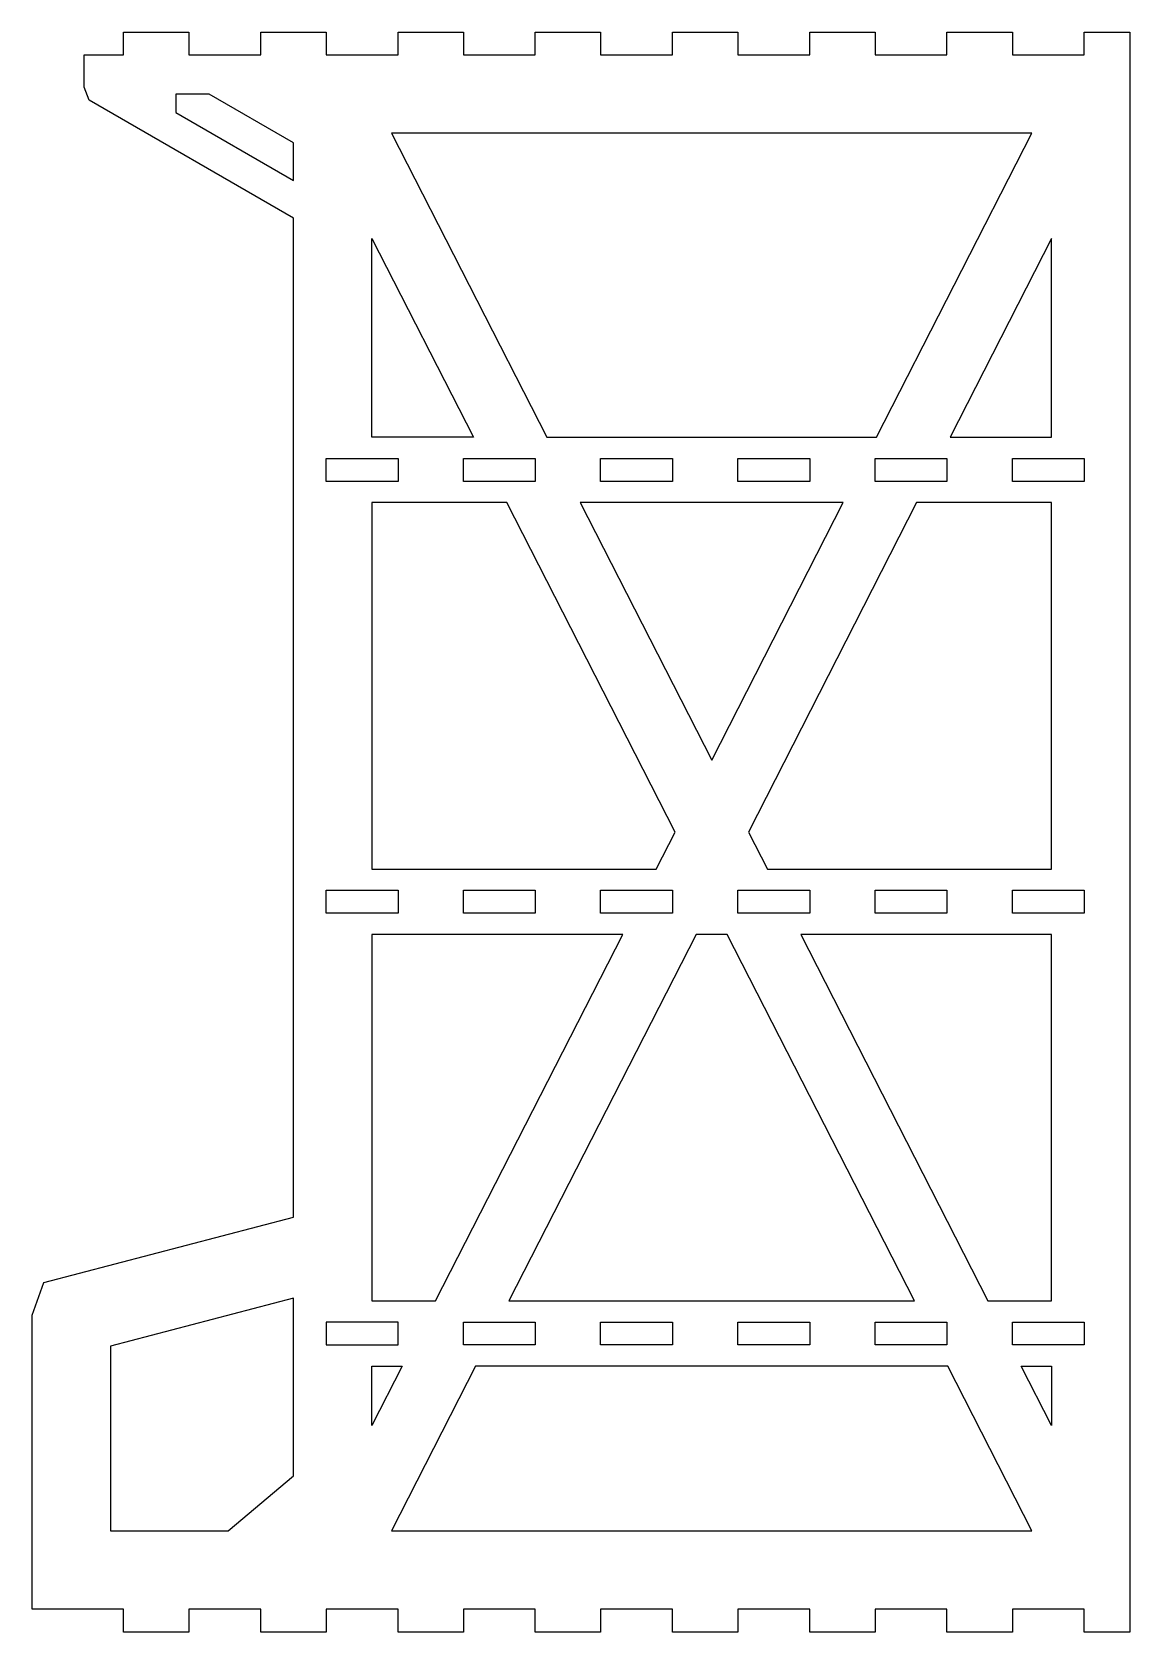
# Model space of a CAD drawing. Extents: x -167 to 1, y -122 to 122.
import ezdxf

# ---------------------------------------------------------------- set-up
doc = ezdxf.new("R2010")
doc.units = 0
doc.layers.add('1', color=7, linetype='CONTINUOUS')

msp = doc.modelspace()

# ---------------------------------------------------------------- linework, layer by layer
at = {"layer": '1', "color": 163, "linetype": 'CONTINUOUS'}
for p, q in [((-153, 122.475), (-143, 122.475)), ((-153, 118.975), (-153, 122.475)), ((-143, 122.475), (-143, 118.975)), ((-132, 118.975), (-132, 122.475)), ((-132, 122.475), (-122, 122.475)), ((-122, 122.475), (-122, 118.975)), ((-111, 118.975), (-111, 122.475)), ((-111, 122.475), (-101, 122.475)), ((-101, 122.475), (-101, 118.975)), ((-90, 118.975), (-90, 122.475)), ((-90, 122.475), (-80, 122.475)), ((-80, 122.475), (-80, 118.975)), ((-69, 122.475), (-59, 122.475)), ((-69, 118.975), (-69, 122.475)), ((-59, 122.475), (-59, 118.975)), ((-48, 122.475), (-38, 122.475)), ((-48, 118.975), (-48, 122.475)), ((-38, 122.475), (-38, 118.975)), ((-27, 118.975), (-27, 122.475)), ((-27, 122.475), (-17, 122.475)), ((-17, 122.475), (-17, 118.975)), ((-6, 122.475), (1, 122.475)), ((-6, 118.975), (-6, 122.475)), ((1, 122.475), (1, -122.475)), ((-159, 114.029932), (-159, 118.975)), ((-159, 118.975), (-153, 118.975)), ((-143, 118.975), (-132, 118.975)), ((-122, 118.975), (-111, 118.975)), ((-101, 118.975), (-90, 118.975)), ((-80, 118.975), (-69, 118.975)), ((-59, 118.975), (-48, 118.975)), ((-38, 118.975), (-27, 118.975)), ((-17, 118.975), (-6, 118.975)), ((-158.27206, 112.029932), (-159, 114.029932)), ((-127, 93.975), (-158.27206, 112.029932)), ((-127, -58.975), (-127, 93.975)), ((-165.180149, -68.975), (-127, -58.975)), ((-167, -73.975), (-165.180149, -68.975)), ((-167, -118.975), (-167, -73.975)), ((-153, -118.975), (-167, -118.975)), ((-153, -122.475), (-153, -118.975)), ((-143, -118.975), (-143, -122.475)), ((-132, -118.975), (-143, -118.975)), ((-132, -122.475), (-132, -118.975)), ((-111, -118.975), (-122, -118.975)), ((-122, -118.975), (-122, -122.475)), ((-111, -122.475), (-111, -118.975)), ((-90, -118.975), (-101, -118.975)), ((-101, -118.975), (-101, -122.475)), ((-90, -122.475), (-90, -118.975)), ((-69, -118.975), (-80, -118.975)), ((-80, -118.975), (-80, -122.475)), ((-69, -122.475), (-69, -118.975)), ((-48, -118.975), (-59, -118.975)), ((-59, -118.975), (-59, -122.475)), ((-48, -122.475), (-48, -118.975)), ((-38, -118.975), (-38, -122.475)), ((-27, -118.975), (-38, -118.975)), ((-27, -122.475), (-27, -118.975)), ((-6, -118.975), (-17, -118.975)), ((-17, -118.975), (-17, -122.475)), ((-6, -122.475), (-6, -118.975)), ((-143, -122.475), (-153, -122.475)), ((-122, -122.475), (-132, -122.475)), ((-101, -122.475), (-111, -122.475)), ((-80, -122.475), (-90, -122.475)), ((-59, -122.475), (-69, -122.475)), ((-38, -122.475), (-48, -122.475)), ((-17, -122.475), (-27, -122.475)), ((1, -122.475), (-6, -122.475))]:
    msp.add_line(p, q, dxfattribs=at)
at = {"layer": '1', "color": 150, "linetype": 'CONTINUOUS'}
for p, q in [((-139.908965, 112.975), (-145, 112.975)), ((-145, 112.975), (-145, 110.140808)), ((-127, 105.522005), (-139.908965, 112.975)), ((-145, 110.140808), (-127, 99.748503)), ((-127, 99.748503), (-127, 105.522005)), ((-112, 106.975), (-88.234843, 60.425)), ((-14, 106.975), (-112, 106.975)), ((-37.765157, 60.425), (-14, 106.975)), ((-115, 60.425), (-115, 90.858748)), ((-115, 90.858748), (-99.462668, 60.425)), ((-11, 90.858748), (-26.537332, 60.425)), ((-11, 60.425), (-11, 90.858748)), ((-99.462668, 60.425), (-115, 60.425)), ((-88.234843, 60.425), (-37.765157, 60.425)), ((-26.537332, 60.425), (-11, 60.425)), ((-122, 53.675), (-122, 57.175)), ((-122, 57.175), (-111, 57.175)), ((-111, 57.175), (-111, 53.675)), ((-101, 53.675), (-101, 57.175)), ((-101, 57.175), (-90, 57.175)), ((-90, 57.175), (-90, 53.675)), ((-80, 53.675), (-80, 57.175)), ((-80, 57.175), (-69, 57.175)), ((-69, 57.175), (-69, 53.675)), ((-59, 57.175), (-48, 57.175)), ((-59, 53.675), (-59, 57.175)), ((-48, 57.175), (-48, 53.675)), ((-38, 57.175), (-27, 57.175)), ((-38, 53.675), (-38, 57.175)), ((-27, 57.175), (-27, 53.675)), ((-17, 53.675), (-17, 57.175)), ((-17, 57.175), (-6, 57.175)), ((-6, 57.175), (-6, 53.675)), ((-111, 53.675), (-122, 53.675)), ((-90, 53.675), (-101, 53.675)), ((-69, 53.675), (-80, 53.675)), ((-48, 53.675), (-59, 53.675)), ((-27, 53.675), (-38, 53.675)), ((-6, 53.675), (-17, 53.675)), ((-94.357372, 50.425), (-115, 50.425)), ((-115, 50.425), (-115, -5.675)), ((-68.613913, 0), (-94.357372, 50.425)), ((-83.129547, 50.425), (-63, 10.996251)), ((-42.870453, 50.425), (-83.129547, 50.425)), ((-63, 10.996251), (-42.870453, 50.425)), ((-31.642628, 50.425), (-57.386087, 0)), ((-11, 50.425), (-31.642628, 50.425)), ((-11, -5.675), (-11, 50.425)), ((-71.511168, -5.675), (-68.613913, 0)), ((-57.386087, 0), (-54.488832, -5.675)), ((-115, -5.675), (-71.511168, -5.675)), ((-54.488832, -5.675), (-11, -5.675)), ((-122, -12.425), (-122, -8.925)), ((-122, -8.925), (-111, -8.925)), ((-111, -8.925), (-111, -12.425)), ((-101, -8.925), (-90, -8.925)), ((-101, -12.425), (-101, -8.925)), ((-90, -8.925), (-90, -12.425)), ((-80, -12.425), (-80, -8.925)), ((-80, -8.925), (-69, -8.925)), ((-69, -8.925), (-69, -12.425)), ((-59, -8.925), (-48, -8.925)), ((-59, -12.425), (-59, -8.925)), ((-48, -8.925), (-48, -12.425)), ((-38, -8.925), (-27, -8.925)), ((-38, -12.425), (-38, -8.925)), ((-27, -8.925), (-27, -12.425)), ((-17, -12.425), (-17, -8.925)), ((-17, -8.925), (-6, -8.925)), ((-6, -8.925), (-6, -12.425)), ((-111, -12.425), (-122, -12.425)), ((-90, -12.425), (-101, -12.425)), ((-69, -12.425), (-80, -12.425)), ((-48, -12.425), (-59, -12.425)), ((-27, -12.425), (-38, -12.425)), ((-6, -12.425), (-17, -12.425)), ((-76.616465, -15.675), (-115, -15.675)), ((-115, -15.675), (-115, -71.775)), ((-105.25718, -71.775), (-76.616465, -15.675)), ((-65.38864, -15.675), (-94.029355, -71.775)), ((-60.61136, -15.675), (-65.38864, -15.675)), ((-31.970645, -71.775), (-60.61136, -15.675)), ((-11, -15.675), (-49.383535, -15.675)), ((-49.383535, -15.675), (-20.74282, -71.775)), ((-11, -71.775), (-11, -15.675)), ((-127, -71.379774), (-155, -78.713428)), ((-127, -98.584004), (-127, -71.379774)), ((-115, -71.775), (-105.25718, -71.775)), ((-94.029355, -71.775), (-31.970645, -71.775)), ((-20.74282, -71.775), (-11, -71.775)), ((-111, -75.025), (-122, -75.025)), ((-122, -75.025), (-122, -78.525)), ((-111, -78.525), (-111, -75.025)), ((-101, -78.525), (-101, -75.025)), ((-101, -75.025), (-90, -75.025)), ((-90, -75.025), (-90, -78.525)), ((-80, -78.525), (-80, -75.025)), ((-80, -75.025), (-69, -75.025)), ((-69, -75.025), (-69, -78.525)), ((-59, -78.525), (-59, -75.025)), ((-59, -75.025), (-48, -75.025)), ((-48, -75.025), (-48, -78.525)), ((-38, -78.525), (-38, -75.025)), ((-38, -75.025), (-27, -75.025)), ((-27, -75.025), (-27, -78.525)), ((-17, -78.525), (-17, -75.025)), ((-17, -75.025), (-6, -75.025)), ((-6, -75.025), (-6, -78.525)), ((-155, -78.713428), (-155, -106.975)), ((-122, -78.525), (-111, -78.525)), ((-90, -78.525), (-101, -78.525)), ((-69, -78.525), (-80, -78.525)), ((-48, -78.525), (-59, -78.525)), ((-27, -78.525), (-38, -78.525)), ((-6, -78.525), (-17, -78.525)), ((-115, -90.858748), (-115, -81.775)), ((-115, -81.775), (-110.362477, -81.775)), ((-110.362477, -81.775), (-115, -90.858748)), ((-99.134652, -81.775), (-112, -106.975)), ((-26.865348, -81.775), (-99.134652, -81.775)), ((-14, -106.975), (-26.865348, -81.775)), ((-11, -90.858748), (-15.637523, -81.775)), ((-15.637523, -81.775), (-11, -81.775)), ((-11, -81.775), (-11, -90.858748)), ((-137, -106.975), (-127, -98.584004)), ((-155, -106.975), (-137, -106.975)), ((-112, -106.975), (-14, -106.975))]:
    msp.add_line(p, q, dxfattribs=at)

doc.saveas('drawing.dxf')
